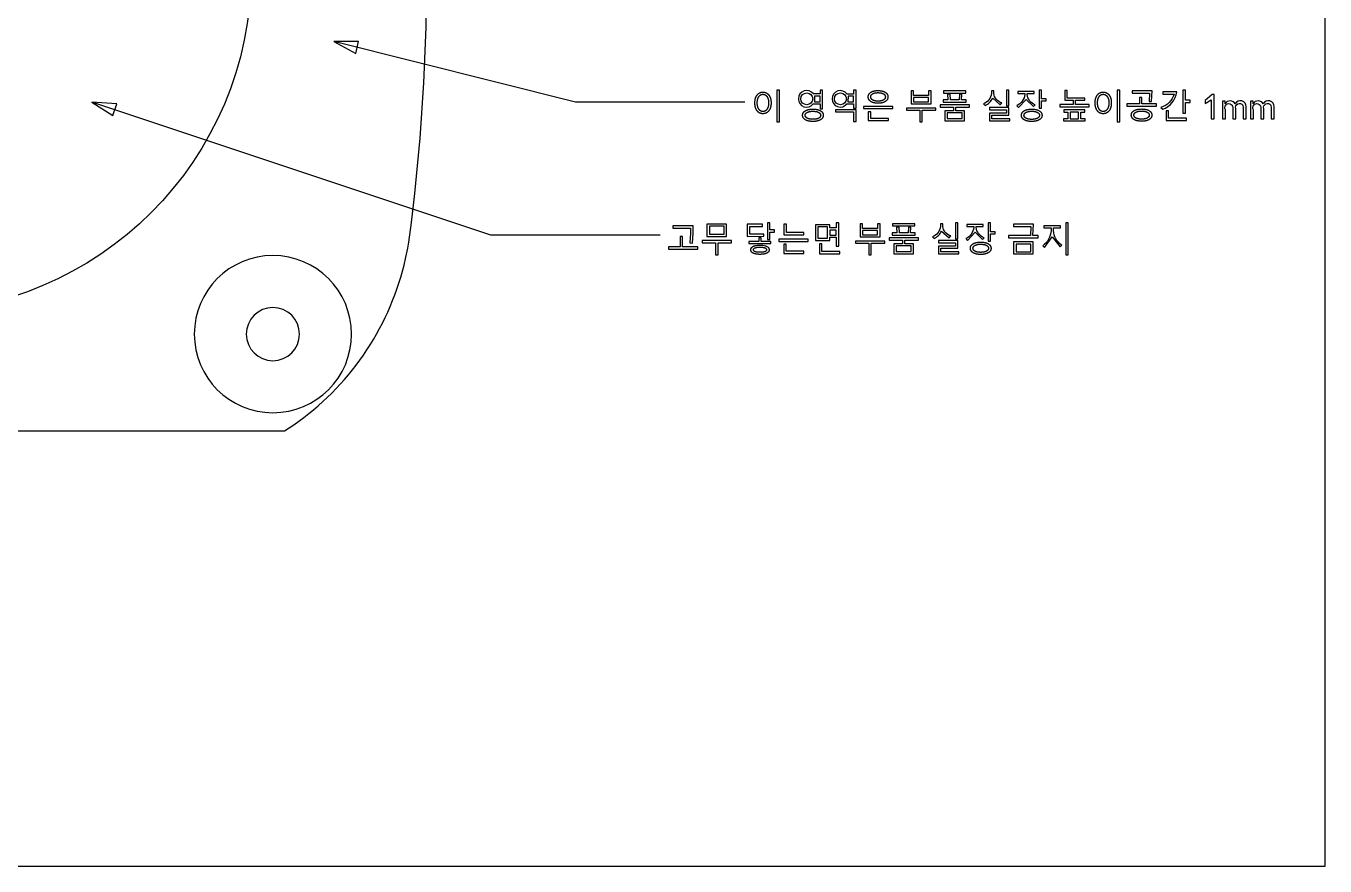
# Model space of a CAD drawing. Header units: millimetres. Extents: x -46 to 218, y -197 to -65.
# Drawn here: x 164.8 to 218.5, y -197 to -162.3 of the extents above; entities that cross this region are included whole.
import ezdxf

# ---------------------------------------------------------------- set-up
doc = ezdxf.new("R2010")
doc.units = ezdxf.units.MM
doc.header["$MEASUREMENT"] = 0
doc.layers.add('PCB 도면2', color=18, linetype='Continuous', true_color=0x000000)

msp = doc.modelspace()

# ---------------------------------------------------------------- linework, layer by layer
at = {"layer": 'PCB 도면2'}
for points in [[(-46.5, -197), (218.5, -197), (218.5, -65), (-46.5, -65)], [(195.84, -166.214), (195.942, -166.214), (195.942, -164.903), (195.84, -164.903)], [(197.388, -165.39), (197.62, -165.39), (197.62, -165.154), (197.391, -165.154)], [(198.777, -165.385), (199.009, -165.385), (199.009, -165.164), (198.781, -165.164)], [(201.387, -165.478), (202.21, -165.478), (202.21, -164.942), (202.11, -164.942), (202.11, -165.129), (201.487, -165.129), (201.487, -164.942), (201.387, -164.942)], [(202.11, -165.218), (201.487, -165.218), (201.487, -165.389), (202.11, -165.389)], [(202.714, -165.4), (203.665, -165.4), (203.665, -165.312), (203.47, -165.312), (203.482, -165.075), (203.382, -165.075), (203.368, -165.312), (203.012, -165.312), (202.997, -165.075), (202.898, -165.075), (202.91, -165.312), (202.714, -165.312)], [(202.731, -165.027), (203.649, -165.027), (203.649, -164.937), (202.731, -164.937)], [(205.332, -165.559), (205.434, -165.559), (205.434, -164.903), (205.332, -164.903)], [(206.777, -165.354), (206.975, -165.354), (206.975, -165.262), (206.777, -165.262), (206.777, -164.903), (206.676, -164.903), (206.676, -165.659), (206.777, -165.659)], [(207.529, -165.595), (208.745, -165.595), (208.745, -165.505), (208.188, -165.505), (208.188, -165.329), (208.567, -165.329), (208.567, -165.239), (207.842, -165.239), (207.842, -164.929), (207.74, -164.929), (207.74, -165.329), (208.085, -165.329), (208.085, -165.505), (207.529, -165.505)], [(209.908, -166.214), (210.01, -166.214), (210.01, -164.903), (209.908, -164.903)], [(210.311, -165.568), (211.527, -165.568), (211.527, -165.478), (210.928, -165.478), (210.928, -165.213), (210.828, -165.213), (210.828, -165.478), (210.311, -165.478)], [(211.349, -164.943), (210.523, -164.943), (210.523, -165.035), (211.247, -165.035), (211.235, -165.375), (211.332, -165.382)], [(212.729, -165.413), (212.927, -165.413), (212.927, -165.322), (212.729, -165.322), (212.729, -164.903), (212.628, -164.903), (212.628, -165.861), (212.729, -165.861)], [(213.789, -165.312), (213.789, -166.092), (213.911, -166.092), (213.911, -165.092), (213.832, -165.092), (213.544, -165.342), (213.544, -165.46)], [(199.009, -166.2), (199.111, -166.2), (199.111, -165.719), (198.264, -165.719), (198.264, -165.809), (199.009, -165.809)], [(199.413, -165.674), (200.629, -165.674), (200.629, -165.582), (199.413, -165.582)], [(199.616, -166.17), (200.456, -166.17), (200.456, -166.079), (199.719, -166.079), (199.719, -165.802), (199.616, -165.802)], [(201.849, -165.74), (202.406, -165.74), (202.406, -165.648), (201.19, -165.648), (201.19, -165.74), (201.747, -165.74), (201.747, -166.214), (201.849, -166.214)], [(202.782, -166.175), (203.597, -166.175), (203.597, -165.759), (203.241, -165.759), (203.241, -165.607), (203.798, -165.607), (203.798, -165.517), (202.582, -165.517), (202.582, -165.607), (203.138, -165.607), (203.138, -165.759), (202.782, -165.759)], [(203.497, -165.85), (202.882, -165.85), (202.882, -166.086), (203.497, -166.086)], [(204.627, -166.183), (205.47, -166.183), (205.47, -166.093), (204.727, -166.093), (204.727, -165.947), (205.434, -165.947), (205.434, -165.628), (204.627, -165.628), (204.627, -165.719), (205.334, -165.719), (205.334, -165.859), (204.627, -165.859)], [(207.687, -166.178), (208.586, -166.178), (208.586, -166.089), (208.408, -166.089), (208.408, -165.816), (208.569, -165.816), (208.569, -165.727), (207.704, -165.727), (207.704, -165.816), (207.866, -165.816), (207.866, -166.089), (207.687, -166.089)], [(208.308, -165.816), (207.966, -165.816), (207.966, -166.089), (208.308, -166.089)], [(211.932, -166.162), (212.766, -166.162), (212.766, -166.071), (212.033, -166.071), (212.033, -165.763), (211.932, -165.763)], [(192.343, -171.232), (192.369, -170.825), (192.369, -170.527), (191.529, -170.527), (191.529, -170.619), (192.268, -170.619), (192.268, -170.823), (192.244, -171.223)], [(192.945, -170.957), (193.756, -170.957), (193.756, -170.451), (192.945, -170.451)], [(193.656, -170.541), (193.045, -170.541), (193.045, -170.867), (193.656, -170.867)], [(195.302, -170.948), (195.295, -170.86), (194.805, -170.872), (194.715, -170.872), (194.715, -170.543), (195.247, -170.543), (195.247, -170.454), (194.614, -170.454), (194.614, -170.961)], [(195.548, -170.78), (195.745, -170.78), (195.745, -170.69), (195.548, -170.69), (195.548, -170.403), (195.448, -170.403), (195.448, -171.081), (195.548, -171.081)], [(196.131, -170.89), (196.949, -170.89), (196.949, -170.8), (196.233, -170.8), (196.233, -170.451), (196.131, -170.451)], [(198.293, -171.361), (198.395, -171.361), (198.395, -170.403), (198.293, -170.403), (198.293, -170.607), (198.031, -170.607), (198.031, -170.477), (197.43, -170.477), (197.43, -171.121), (198.031, -171.121), (198.031, -170.993), (198.293, -170.993)], [(197.93, -170.568), (197.532, -170.568), (197.532, -171.031), (197.93, -171.031)], [(198.293, -170.694), (198.031, -170.694), (198.031, -170.905), (198.293, -170.905)], [(199.278, -170.978), (200.101, -170.978), (200.101, -170.442), (200.002, -170.442), (200.002, -170.629), (199.378, -170.629), (199.378, -170.442), (199.278, -170.442)], [(200.002, -170.718), (199.378, -170.718), (199.378, -170.889), (200.002, -170.889)], [(200.606, -170.9), (201.557, -170.9), (201.557, -170.812), (201.361, -170.812), (201.373, -170.575), (201.273, -170.575), (201.259, -170.812), (200.903, -170.812), (200.889, -170.575), (200.789, -170.575), (200.801, -170.812), (200.606, -170.812)], [(200.622, -170.527), (201.54, -170.527), (201.54, -170.437), (200.622, -170.437)], [(203.224, -171.059), (203.325, -171.059), (203.325, -170.403), (203.224, -170.403)], [(204.669, -170.854), (204.866, -170.854), (204.866, -170.762), (204.669, -170.762), (204.669, -170.403), (204.567, -170.403), (204.567, -171.159), (204.669, -171.159)], [(206.324, -170.921), (205.42, -170.921), (205.42, -171.013), (206.636, -171.013), (206.636, -170.921), (206.423, -170.921), (206.441, -170.454), (205.623, -170.454), (205.623, -170.544), (206.34, -170.544)], [(207.786, -171.714), (207.887, -171.714), (207.887, -170.403), (207.786, -170.403)], [(191.352, -171.48), (192.568, -171.48), (192.568, -171.388), (191.936, -171.388), (191.936, -170.961), (191.835, -170.961), (191.835, -171.388), (191.352, -171.388)], [(193.403, -171.224), (193.959, -171.224), (193.959, -171.134), (192.743, -171.134), (192.743, -171.224), (193.3, -171.224), (193.3, -171.714), (193.403, -171.714)], [(194.683, -171.256), (195.593, -171.256), (195.593, -171.167), (195.188, -171.167), (195.188, -171.022), (195.088, -171.022), (195.088, -171.167), (194.683, -171.167)], [(195.913, -171.163), (197.129, -171.163), (197.129, -171.071), (195.913, -171.071)], [(196.125, -171.664), (196.952, -171.664), (196.952, -171.572), (196.227, -171.572), (196.227, -171.274), (196.125, -171.274)], [(197.593, -171.676), (198.435, -171.676), (198.435, -171.586), (197.695, -171.586), (197.695, -171.263), (197.593, -171.263)], [(199.74, -171.24), (200.298, -171.24), (200.298, -171.148), (199.082, -171.148), (199.082, -171.24), (199.638, -171.24), (199.638, -171.714), (199.74, -171.714)], [(200.673, -171.675), (201.489, -171.675), (201.489, -171.259), (201.133, -171.259), (201.133, -171.107), (201.689, -171.107), (201.689, -171.017), (200.473, -171.017), (200.473, -171.107), (201.029, -171.107), (201.029, -171.259), (200.673, -171.259)], [(202.518, -171.683), (203.361, -171.683), (203.361, -171.593), (202.618, -171.593), (202.618, -171.447), (203.325, -171.447), (203.325, -171.128), (202.518, -171.128), (202.518, -171.219), (203.225, -171.219), (203.225, -171.359), (202.518, -171.359)], [(205.626, -171.682), (206.436, -171.682), (206.436, -171.188), (205.626, -171.188)], [(206.336, -171.277), (205.726, -171.277), (205.726, -171.592), (206.336, -171.592)], [(201.389, -171.35), (200.773, -171.35), (200.773, -171.586), (201.389, -171.586)]]:
    msp.add_lwpolyline(points, close=True, dxfattribs=at)
for points in [[(144.523, -179), (175.477, -179), (175.671, -178.874), (175.863, -178.745), (176.072, -178.597), (176.277, -178.444), (176.479, -178.287), (176.678, -178.125), (176.872, -177.959), (177.063, -177.789), (177.25, -177.614), (177.433, -177.435), (177.612, -177.252), (177.787, -177.065), (177.958, -176.874), (178.124, -176.679), (178.286, -176.481), (178.443, -176.279), (178.596, -176.074), (178.743, -175.865), (178.887, -175.653), (179.025, -175.437), (179.159, -175.219), (179.287, -174.998), (179.411, -174.773), (179.529, -174.547), (179.643, -174.317), (179.751, -174.085), (179.854, -173.851), (179.951, -173.614), (180.043, -173.375), (180.13, -173.135), (180.211, -172.892), (180.287, -172.648), (180.358, -172.401), (180.422, -172.154), (180.5, -171.822), (180.575, -171.445), (180.618, -171.196), (180.732, -170.381), (180.874, -169.188), (181.094, -166.9), (181.246, -164.604), (181.336, -162.303), (181.365, -160)], [(194.514, -165.401), (187.514, -165.401), (177.514, -162.901), (178.424, -163.386), (178.545, -162.901), (177.514, -162.901)], [(191.014, -170.901), (184.014, -170.901), (167.514, -165.401), (168.384, -165.955), (168.542, -165.48), (167.514, -165.401)]]:
    msp.add_lwpolyline(points, dxfattribs=at)
for points in [[(197.34, -165.479), (197.62, -165.479), (197.62, -165.676), (197.722, -165.676), (197.722, -164.903), (197.62, -164.903), (197.62, -165.065), (197.345, -165.065, 2.983469)], [(198.731, -165.474), (199.009, -165.474), (199.009, -165.647), (199.111, -165.647), (199.111, -164.903), (199.009, -164.903), (199.009, -165.073), (198.739, -165.073, 3.084394)], [(205.066, -165.513), (205.135, -165.439, -0.304285), (204.806, -165.045), (204.806, -164.933), (204.707, -164.933), (204.707, -165.045, -0.2916), (204.374, -165.478), (204.446, -165.546, 0.162189), (204.759, -165.236)], [(206.447, -165.588), (206.513, -165.514, -0.282724), (206.185, -165.085), (206.185, -165.052), (206.474, -165.052), (206.474, -164.962), (205.798, -164.962), (205.798, -165.052), (206.088, -165.052), (206.088, -165.085, -0.274619), (205.752, -165.551), (205.826, -165.621), (206.139, -165.289)], [(212.379, -164.983), (211.796, -164.983), (211.796, -165.075), (212.259, -165.075, -0.248415), (211.717, -165.621), (211.788, -165.7, 0.276986)], [(214.368, -165.471), (214.368, -165.37), (214.258, -165.37), (214.258, -166.092), (214.381, -166.092), (214.381, -165.717, -1.283324), (214.687, -165.623), (214.687, -166.092), (214.809, -166.092), (214.809, -165.672, -0.870492), (215.102, -165.532), (215.114, -165.637), (215.114, -166.092), (215.236, -166.092), (215.236, -165.596, 0.838922), (214.79, -165.48, 0.577892)], [(215.527, -165.471), (215.527, -165.37), (215.417, -165.37), (215.417, -166.092), (215.54, -166.092), (215.54, -165.717, -1.283324), (215.846, -165.623), (215.846, -166.092), (215.968, -166.092), (215.968, -165.672, -0.870492), (216.261, -165.532), (216.273, -165.637), (216.273, -166.092), (216.395, -166.092), (216.395, -165.596, 0.838922), (215.949, -165.48, 0.577892)], [(202.957, -171.013), (203.026, -170.939, -0.304285), (202.697, -170.545), (202.697, -170.433), (202.599, -170.433), (202.599, -170.545, -0.2916), (202.265, -170.978), (202.337, -171.046, 0.162189), (202.65, -170.736)], [(204.338, -171.088), (204.404, -171.014, -0.282724), (204.076, -170.585), (204.076, -170.552), (204.366, -170.552), (204.366, -170.462), (203.69, -170.462), (203.69, -170.552), (203.979, -170.552), (203.979, -170.585, -0.274619), (203.644, -171.051), (203.718, -171.121), (204.03, -170.789)], [(207.544, -171.394), (207.614, -171.316, -0.247992), (207.273, -170.714), (207.273, -170.608), (207.568, -170.608), (207.568, -170.518), (206.879, -170.518), (206.879, -170.608), (207.171, -170.608), (207.171, -170.718, -0.237624), (206.827, -171.342), (206.903, -171.412), (207.223, -170.97)]]:
    msp.add_lwpolyline(points, format="xyb", close=True, dxfattribs=at)
for centre, radius in [((160, -160), 14.1), ((197.071, -165.268), 0.246), ((198.464, -165.268), 0.245)]:
    msp.add_circle(centre, radius, dxfattribs=at)
at = {"layer": 'PCB 도면2', "extrusion": (0, 0, -1)}
for radius in [3.25, 1.1]:
    msp.add_circle((-175, -175), radius, dxfattribs=at)
at = {"layer": 'PCB 도면2'}
for points, knots in [([(195.261, -165.883), (195.411, -165.883), (195.504, -165.763), (195.597, -165.643), (195.597, -165.436), (195.597, -165.227), (195.504, -165.109), (195.412, -164.99), (195.261, -164.99), (195.11, -164.99), (195.019, -165.109), (194.928, -165.227), (194.928, -165.436), (194.928, -165.642), (195.019, -165.763), (195.112, -165.883), (195.261, -165.883)], [-8, -8, -8, -7, -7, -6, -6, -5, -5, -4, -4, -3, -3, -2, -2, -1, -1, 0, 0, 0]), ([(195.261, -165.08), (195.156, -165.08), (195.091, -165.178), (195.026, -165.275), (195.026, -165.436), (195.026, -165.596), (195.092, -165.695), (195.158, -165.793), (195.261, -165.793), (195.364, -165.793), (195.43, -165.694), (195.496, -165.596), (195.496, -165.436), (195.496, -165.274), (195.431, -165.177), (195.366, -165.08), (195.261, -165.08)], [0, 0, 0, 1, 1, 2, 2, 3, 3, 4, 4, 5, 5, 6, 6, 7, 7, 8, 8, 8]), ([(200.021, -165.45), (200.214, -165.45), (200.322, -165.377), (200.43, -165.304), (200.43, -165.187), (200.43, -165.071), (200.322, -164.999), (200.215, -164.926), (200.021, -164.926), (199.826, -164.926), (199.72, -164.999), (199.613, -165.071), (199.613, -165.187), (199.613, -165.304), (199.72, -165.377), (199.827, -165.45), (200.021, -165.45)], [-8, -8, -8, -7, -7, -6, -6, -5, -5, -4, -4, -3, -3, -2, -2, -1, -1, 0, 0, 0]), ([(200.021, -165.012), (199.877, -165.012), (199.798, -165.06), (199.719, -165.107), (199.719, -165.187), (199.719, -165.268), (199.798, -165.315), (199.877, -165.363), (200.021, -165.363), (200.164, -165.363), (200.243, -165.315), (200.322, -165.268), (200.322, -165.187), (200.322, -165.107), (200.243, -165.06), (200.164, -165.012), (200.021, -165.012)], [0, 0, 0, 1, 1, 2, 2, 3, 3, 4, 4, 5, 5, 6, 6, 7, 7, 8, 8, 8]), ([(209.329, -165.883), (209.479, -165.883), (209.572, -165.763), (209.665, -165.643), (209.665, -165.436), (209.665, -165.227), (209.572, -165.109), (209.48, -164.99), (209.329, -164.99), (209.178, -164.99), (209.086, -165.109), (208.995, -165.227), (208.995, -165.436), (208.995, -165.642), (209.087, -165.763), (209.18, -165.883), (209.329, -165.883)], [-8, -8, -8, -7, -7, -6, -6, -5, -5, -4, -4, -3, -3, -2, -2, -1, -1, 0, 0, 0]), ([(209.329, -165.08), (209.224, -165.08), (209.159, -165.178), (209.094, -165.275), (209.094, -165.436), (209.094, -165.596), (209.16, -165.695), (209.226, -165.793), (209.329, -165.793), (209.432, -165.793), (209.497, -165.694), (209.564, -165.596), (209.564, -165.436), (209.564, -165.274), (209.499, -165.177), (209.434, -165.08), (209.329, -165.08)], [0, 0, 0, 1, 1, 2, 2, 3, 3, 4, 4, 5, 5, 6, 6, 7, 7, 8, 8, 8]), ([(197.328, -166.202), (197.534, -166.202), (197.646, -166.131), (197.757, -166.06), (197.757, -165.948), (197.757, -165.836), (197.646, -165.765), (197.534, -165.695), (197.328, -165.695), (197.122, -165.695), (197.011, -165.765), (196.9, -165.835), (196.9, -165.948), (196.9, -166.061), (197.011, -166.131), (197.122, -166.202), (197.328, -166.202)], [-8, -8, -8, -7, -7, -6, -6, -5, -5, -4, -4, -3, -3, -2, -2, -1, -1, 0, 0, 0]), ([(197.328, -165.781), (197.175, -165.781), (197.091, -165.828), (197.007, -165.874), (197.007, -165.948), (197.007, -166.022), (197.091, -166.069), (197.175, -166.115), (197.328, -166.115), (197.483, -166.115), (197.565, -166.069), (197.648, -166.022), (197.648, -165.948), (197.648, -165.874), (197.565, -165.828), (197.483, -165.781), (197.328, -165.781)], [0, 0, 0, 1, 1, 2, 2, 3, 3, 4, 4, 5, 5, 6, 6, 7, 7, 8, 8, 8]), ([(206.372, -166.203), (206.578, -166.203), (206.688, -166.132), (206.8, -166.062), (206.8, -165.948), (206.8, -165.835), (206.688, -165.765), (206.577, -165.695), (206.372, -165.695), (206.169, -165.695), (206.057, -165.765), (205.946, -165.836), (205.946, -165.948), (205.946, -166.061), (206.057, -166.132), (206.168, -166.203), (206.372, -166.203)], [-8, -8, -8, -7, -7, -6, -6, -5, -5, -4, -4, -3, -3, -2, -2, -1, -1, 0, 0, 0]), ([(206.372, -165.781), (206.22, -165.781), (206.137, -165.827), (206.054, -165.874), (206.054, -165.948), (206.054, -166.024), (206.137, -166.071), (206.221, -166.117), (206.372, -166.117), (206.526, -166.117), (206.61, -166.071), (206.693, -166.024), (206.693, -165.948), (206.693, -165.874), (206.61, -165.828), (206.526, -165.781), (206.372, -165.781)], [0, 0, 0, 1, 1, 2, 2, 3, 3, 4, 4, 5, 5, 6, 6, 7, 7, 8, 8, 8]), ([(210.917, -166.193), (211.12, -166.193), (211.231, -166.124), (211.341, -166.055), (211.341, -165.941), (211.341, -165.827), (211.231, -165.758), (211.121, -165.688), (210.917, -165.688), (210.711, -165.688), (210.601, -165.758), (210.491, -165.827), (210.491, -165.941), (210.491, -166.055), (210.601, -166.124), (210.711, -166.193), (210.917, -166.193)], [-8, -8, -8, -7, -7, -6, -6, -5, -5, -4, -4, -3, -3, -2, -2, -1, -1, 0, 0, 0]), ([(210.917, -165.774), (210.764, -165.774), (210.682, -165.821), (210.599, -165.866), (210.599, -165.941), (210.599, -166.017), (210.682, -166.062), (210.764, -166.107), (210.917, -166.107), (211.069, -166.107), (211.152, -166.062), (211.234, -166.017), (211.234, -165.941), (211.234, -165.866), (211.151, -165.821), (211.068, -165.774), (210.917, -165.774)], [0, 0, 0, 1, 1, 2, 2, 3, 3, 4, 4, 5, 5, 6, 6, 7, 7, 8, 8, 8]), ([(195.137, -171.7), (195.32, -171.7), (195.418, -171.652), (195.516, -171.604), (195.516, -171.516), (195.516, -171.321), (195.137, -171.321), (194.955, -171.321), (194.858, -171.369), (194.76, -171.418), (194.76, -171.509), (194.76, -171.601), (194.857, -171.651), (194.953, -171.7), (195.137, -171.7)], [-7, -7, -7, -6, -6, -5, -5, -4, -4, -3, -3, -2, -2, -1, -1, 0, 0, 0]), ([(204.264, -171.703), (204.469, -171.703), (204.58, -171.632), (204.691, -171.562), (204.691, -171.448), (204.691, -171.335), (204.58, -171.265), (204.468, -171.195), (204.264, -171.195), (204.06, -171.195), (203.949, -171.265), (203.837, -171.336), (203.837, -171.448), (203.837, -171.561), (203.948, -171.632), (204.059, -171.703), (204.264, -171.703)], [-8, -8, -8, -7, -7, -6, -6, -5, -5, -4, -4, -3, -3, -2, -2, -1, -1, 0, 0, 0]), ([(204.264, -171.281), (204.112, -171.281), (204.028, -171.327), (203.945, -171.374), (203.945, -171.448), (203.945, -171.524), (204.029, -171.571), (204.112, -171.617), (204.264, -171.617), (204.417, -171.617), (204.501, -171.571), (204.584, -171.524), (204.584, -171.448), (204.584, -171.374), (204.501, -171.328), (204.417, -171.281), (204.264, -171.281)], [0, 0, 0, 1, 1, 2, 2, 3, 3, 4, 4, 5, 5, 6, 6, 7, 7, 8, 8, 8]), ([(195.137, -171.404), (194.868, -171.404), (194.868, -171.508), (194.868, -171.614), (195.137, -171.614), (195.409, -171.614), (195.409, -171.515), (195.409, -171.404), (195.137, -171.404)], [0, 0, 0, 1, 1, 2, 2, 3, 3, 4, 4, 4])]:
    msp.add_open_spline(points, degree=2, knots=knots, dxfattribs=at)

doc.saveas('drawing.dxf')
